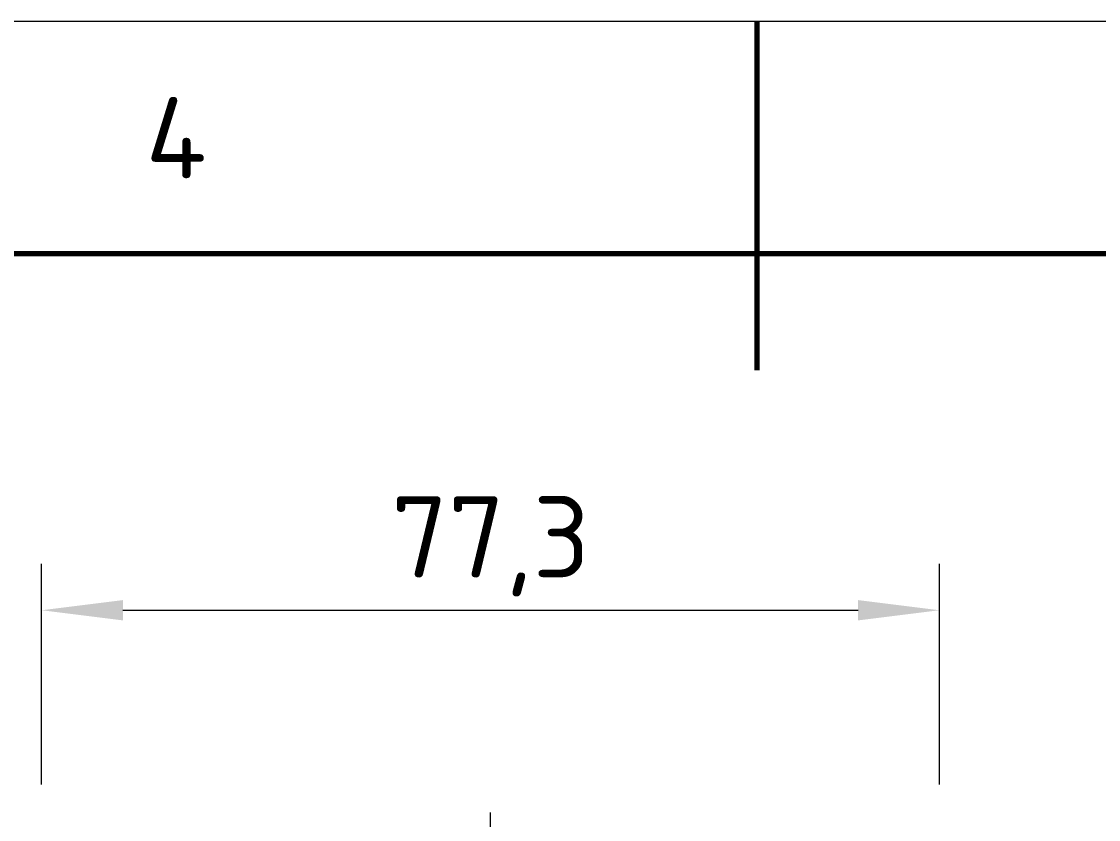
# Model space of a CAD drawing. Header units: millimetres. Extents: x 0 to 2208, y 0 to 420.
# Drawn here: x 178.34 to 224.71, y 262.67 to 297 of the extents above; entities that cross this region are included whole.
import ezdxf
from ezdxf.enums import TextEntityAlignment as Align

# ---------------------------------------------------------------- set-up
doc = ezdxf.new("R2010")
doc.units = ezdxf.units.MM
doc.linetypes.add('IRAM-F-TRAZO-PUNTO', pattern=[20, 15, -2, 1, -2])
for name, color, linetype, lineweight in [('03-EJE', 1, 'IRAM-F-TRAZO-PUNTO', 18), ('04-COTA', 3, 'CONTINUOUS', 18), ('06-TEXTO', 7, 'CONTINUOUS', 25), ('07-RECUADRO', 7, 'CONTINUOUS', 70), ('08-FINA', 5, 'CONTINUOUS', 18)]:
    doc.layers.add(name, color=color, linetype=linetype, lineweight=lineweight)
doc.styles.add('ISO3098', font='isocpeur.ttf')
doc.dimstyles.new('FLAMA-IRAM', dxfattribs={"dimtxt": 3.5, "dimasz": 3.5, "dimexe": 2, "dimexo": 1.5, "dimgap": 1, "dimtad": 1, "dimdec": 1, "dimtxsty": 'ISO3098', "dimblk": 'IRAM_FLECHA', "dimblk1": 'IRAM_FLECHA', "dimblk2": 'IRAM_FLECHA', "dimcen": 2.5, "dimclrd": 256, "dimclre": 256, "dimclrt": 256, "dimazin": 3, "dimtfac": 1, "dimtmove": 0, "dimatfit": 3, "dimlwd": 18, "dimlwe": 18})

# ---------------------------------------------------------------- blocks, each defined once
blk = doc.blocks.new('IRAM_FLECHA')
blk.add_solid([(0, 0), (-1, 0.125), (-1, -0.125)])

msp = doc.modelspace()

# ---------------------------------------------------------------- linework, layer by layer
at = {"layer": '03-EJE'}
msp.add_line((198.535, 97.473), (198.535, 262.968), dxfattribs=at)
at = {"layer": '07-RECUADRO'}
msp.add_line((210, 297), (210, 282), dxfattribs=at)
msp.add_lwpolyline([(25, 10), (410, 10), (410, 287), (25, 287)], close=True, dxfattribs=at)
at = {"layer": '08-FINA'}
msp.add_lwpolyline([(0, 0), (420, 0), (420, 297), (0, 297)], close=True, dxfattribs=at)

# ---------------------------------------------------------------- texts
at = {"layer": '06-TEXTO', "style": 'ISO3098'}
msp.add_text('4', height=3.5, dxfattribs=at).set_placement((185, 292), align=Align.MIDDLE_CENTER)

# ---------------------------------------------------------------- dimensions: what is measured, and where the dimension line sits
at = {"layer": '04-COTA'}
msp.add_linear_dim(base=(179.21, 271.673), p1=(179.21, 262.673), p2=(217.86, 262.673), dimstyle='FLAMA-IRAM', override={"dimlfac": 2}, dxfattribs=at).render()

doc.saveas('drawing.dxf')
